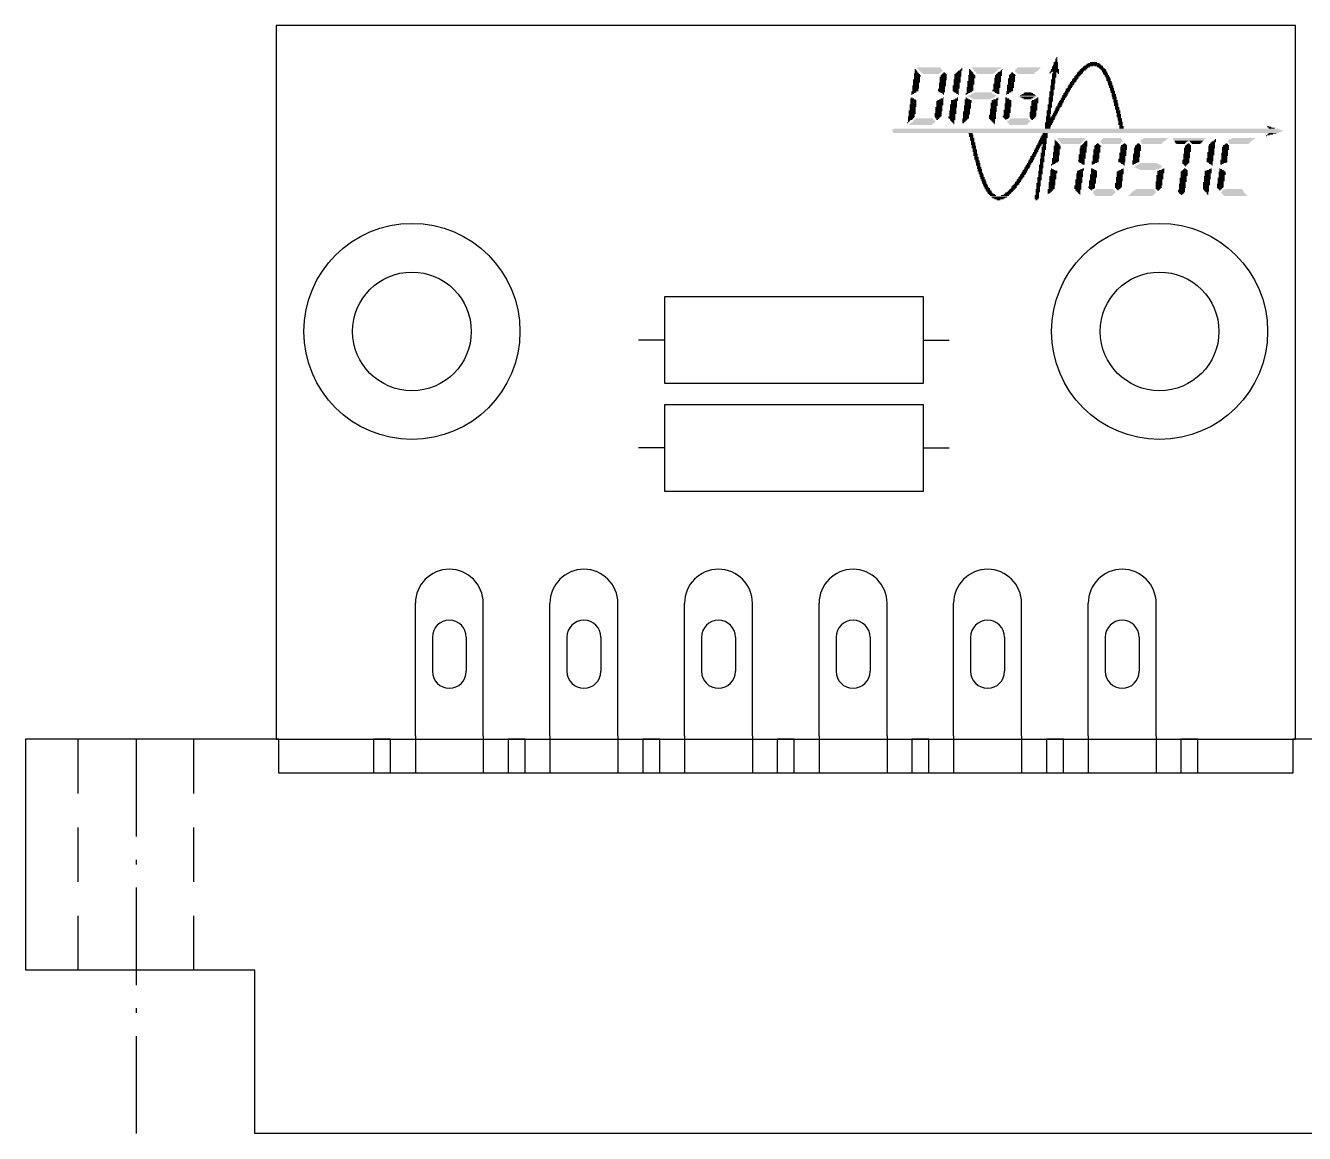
# Model space of a CAD drawing. Extents: x -7.4 to 54.6, y -11.6 to 44.
# Drawn here: x -7.37 to 30.26, y -11.6 to 21 of the extents above; entities that cross this region are included whole.
import ezdxf

# ---------------------------------------------------------------- set-up
doc = ezdxf.new("R2010")
doc.units = 0
for name, color, linetype in [('20', 30, 'CONTINUOUS'), ('21', 253, 'CONTINUOUS'), ('51', 253, 'CONTINUOUS')]:
    doc.layers.add(name, color=color, linetype=linetype)

# ---------------------------------------------------------------- blocks, each defined once
blk = doc.blocks.new('RECT')
blk.add_solid([(-0.5, -0.5), (0.5, -0.5), (-0.5, 0.5), (0.5, 0.5)])

msp = doc.modelspace()

# ---------------------------------------------------------------- linework, layer by layer
at = {"layer": '20'}
for p, q in [((30, 21), (0, 21)), ((0, 21), (0, 0)), ((30, 0), (30, 21)), ((0, 0), (30, 0))]:
    msp.add_line(p, q, dxfattribs=at)
at = {"layer": '21'}
for p, q in [((19.05, 13.0175), (11.43, 13.0175)), ((11.43, 13.0175), (11.43, 10.4775)), ((19.05, 10.4775), (19.05, 13.0175)), ((11.43, 11.7475), (10.668, 11.7475)), ((19.05, 11.7475), (19.812, 11.7475)), ((11.43, 10.4775), (19.05, 10.4775)), ((19.05, 9.8425), (11.43, 9.8425)), ((11.43, 9.8425), (11.43, 7.3025)), ((19.05, 7.3025), (19.05, 9.8425)), ((11.43, 8.5725), (10.668, 8.5725)), ((19.05, 8.5725), (19.812, 8.5725)), ((11.43, 7.3025), (19.05, 7.3025)), ((-7.37, 0), (-7.37, -6.8)), ((-5.82, 0), (-7.37, 0)), ((-4.12, 0), (-5.82, 0)), ((-5.82, -1.6), (-5.82, 0)), ((-2.42, 0), (-4.12, 0)), ((-4.12, 0), (-4.12, -2.8667)), ((0.08, 0), (-2.42, 0)), ((-2.42, -1.6), (-2.42, 0)), ((0.08, -1), (0.08, 0)), ((3.37, 0), (2.87, 0)), ((2.87, 0), (2.87, -1)), ((3.37, -1), (3.37, 0)), ((4.1, 0.1), (4.1, -1)), ((6.1, 0.1), (6.1, -1)), ((7.33, 0), (6.83, 0)), ((6.83, 0), (6.83, -1)), ((7.33, -1), (7.33, 0)), ((8.06, 0.1), (8.06, -1)), ((10.06, 0.1), (10.06, -1)), ((11.29, 0), (10.79, 0)), ((10.79, 0), (10.79, -1)), ((11.29, -1), (11.29, 0)), ((12.02, 0.1), (12.02, -1)), ((14.02, 0.1), (14.02, -1)), ((15.25, 0), (14.75, 0)), ((14.75, 0), (14.75, -1)), ((15.25, -1), (15.25, 0)), ((15.98, 0.1), (15.98, -1)), ((17.98, 0.1), (17.98, -1)), ((19.21, 0), (18.71, 0)), ((18.71, 0), (18.71, -1)), ((19.21, -1), (19.21, 0)), ((19.94, 0.1), (19.94, -1)), ((21.94, 0.1), (21.94, -1)), ((23.17, 0), (22.67, 0)), ((22.67, 0), (22.67, -1)), ((23.17, -1), (23.17, 0)), ((23.9, 0.1), (23.9, -1)), ((25.9, 0.1), (25.9, -1)), ((27.13, 0), (26.63, 0)), ((26.63, 0), (26.63, -1)), ((27.13, -1), (27.13, 0)), ((32.42, 0), (29.92, 0)), ((29.92, 0), (29.92, -1)), ((29.92, -1), (0.08, -1)), ((-5.82, -4.2), (-5.82, -2.6)), ((-2.42, -4.2), (-2.42, -2.6)), ((-4.12, -3.548), (-4.12, -3.6853)), ((-4.12, -4.3667), (-4.12, -7.2333)), ((-5.82, -6.8), (-5.82, -5.2)), ((-2.42, -6.8), (-2.42, -5.2)), ((-5.82, -6.8), (-7.37, -6.8)), ((-2.42, -6.8), (-5.82, -6.8)), ((-0.62, -6.8), (-2.42, -6.8)), ((-0.62, -11.6), (-0.62, -6.8)), ((-4.12, -7.9147), (-4.12, -8.052)), ((-4.12, -8.7333), (-4.12, -11.6)), ((30.62, -11.6), (-0.62, -11.6))]:
    msp.add_line(p, q, dxfattribs=at)
for centre, radius in [((4, 12), 3.1789), ((26, 12), 3.1789), ((4, 12), 1.7463), ((26, 12), 1.7463)]:
    msp.add_circle(centre, radius, dxfattribs=at)
at = {"layer": '51'}
for p, q in [((4.1, 0.1), (4.1, 4)), ((6.1, 0.1), (6.1, 4)), ((8.06, 0.1), (8.06, 4)), ((10.06, 0.1), (10.06, 4)), ((12.02, 0.1), (12.02, 4)), ((14.02, 0.1), (14.02, 4)), ((15.98, 0.1), (15.98, 4)), ((17.98, 0.1), (17.98, 4)), ((19.94, 0.1), (19.94, 4)), ((21.94, 0.1), (21.94, 4)), ((23.9, 0.1), (23.9, 4)), ((25.9, 0.1), (25.9, 4)), ((4.6, 3), (4.6, 2)), ((5.6, 3), (5.6, 2)), ((8.56, 3), (8.56, 2)), ((9.56, 3), (9.56, 2)), ((12.52, 3), (12.52, 2)), ((13.52, 3), (13.52, 2)), ((16.48, 3), (16.48, 2)), ((17.48, 3), (17.48, 2)), ((20.44, 3), (20.44, 2)), ((21.44, 3), (21.44, 2)), ((24.4, 3), (24.4, 2)), ((25.4, 3), (25.4, 2))]:
    msp.add_line(p, q, dxfattribs=at)
for centre, radius, start, end in [((5.1, 4), 1, 0, 180), ((9.06, 4), 1, 0, 180), ((13.02, 4), 1, 0, 180), ((16.98, 4), 1, 0, 180), ((20.94, 4), 1, 0, 180), ((24.9, 4), 1, 0, 180), ((5.1, 3), 0.5, 0, 180), ((9.06, 3), 0.5, 0, 180), ((13.02, 3), 0.5, 0, 180), ((16.98, 3), 0.5, 0, 180), ((20.94, 3), 0.5, 0, 180), ((24.9, 3), 0.5, 0, 180), ((5.1, 2), 0.5, 180, 0), ((9.06, 2), 0.5, 180, 0), ((13.02, 2), 0.5, 180, 0), ((16.98, 2), 0.5, 180, 0), ((20.94, 2), 0.5, 180, 0), ((24.9, 2), 0.5, 180, 0)]:
    msp.add_arc(centre, radius, start, end, dxfattribs=at)

# ---------------------------------------------------------------- block references
at = {"layer": '21', "yscale": 0.0254}
for p, xscale in [((22.9489, 19.939), 0.0762), ((22.9616, 20.0152), 0.0508), ((22.9616, 19.9898), 0.0508), ((22.9616, 19.9644), 0.0508), ((22.9743, 20.066), 0.0254), ((22.9743, 20.0406), 0.0254), ((18.8468, 19.5834), 0.1524), ((18.8595, 19.558), 0.1778), ((18.8087, 19.7104), 0.0254), ((18.8214, 19.685), 0.0508), ((18.8341, 19.6596), 0.0762), ((18.8341, 19.6342), 0.0762), ((18.8468, 19.6088), 0.1016), ((19.2151, 19.7612), 0.6858), ((19.2151, 19.7358), 0.6858), ((19.2405, 19.7104), 0.6858), ((19.2659, 19.685), 0.6858), ((19.2786, 19.6596), 0.6604), ((19.2786, 19.6342), 0.6096), ((19.2786, 19.6088), 0.5588), ((19.2659, 19.5834), 0.4826), ((19.6596, 19.558), 0.1524), ((19.6596, 19.5834), 0.1016), ((19.6596, 19.6088), 0.0508), ((20.066, 19.558), 0.2032), ((20.0787, 19.5834), 0.1778), ((20.0914, 19.6088), 0.1524), ((20.1041, 19.6342), 0.127), ((20.1168, 19.6596), 0.1016), ((20.1549, 19.685), 0.0762), ((20.1676, 19.7104), 0.0508), ((20.1803, 19.7358), 0.0254), ((20.4089, 19.7104), 0.0254), ((20.4216, 19.685), 0.0508), ((20.4343, 19.6596), 0.0762), ((20.447, 19.6342), 0.1016), ((20.4597, 19.6088), 0.127), ((20.4597, 19.5834), 0.127), ((20.4724, 19.558), 0.1524), ((20.9042, 19.7612), 0.8636), ((20.9042, 19.7358), 0.8128), ((20.8915, 19.7104), 0.7366), ((20.8788, 19.685), 0.7112), ((20.8788, 19.6596), 0.6604), ((20.8788, 19.6342), 0.6096), ((20.8788, 19.6088), 0.5588), ((20.8661, 19.5834), 0.4826), ((21.2725, 19.558), 0.1778), ((21.2852, 19.5834), 0.1524), ((21.2979, 19.6088), 0.127), ((21.3106, 19.6342), 0.1016), ((21.336, 19.6596), 0.0508), ((21.3487, 19.685), 0.0254), ((21.3741, 19.7104), 0.0254), ((21.6662, 19.558), 0.1524), ((21.6662, 19.5834), 0.1016), ((21.6662, 19.6088), 0.0508), ((22.0853, 19.685), 0.6858), ((22.0726, 19.6596), 0.6604), ((22.1107, 19.7104), 0.6858), ((22.0599, 19.6342), 0.5842), ((22.1361, 19.7358), 0.6858), ((22.0599, 19.6088), 0.5334), ((22.1615, 19.7612), 0.6858), ((22.0599, 19.5834), 0.4826), ((22.7838, 19.6088), 0.0508), ((22.9108, 19.6596), 0.254), ((22.8092, 19.6342), 0.0508), ((22.9235, 19.7104), 0.2286), ((22.9235, 19.685), 0.2286), ((22.9235, 19.7866), 0.1778), ((22.9235, 19.7612), 0.1778), ((22.9235, 19.7358), 0.1778), ((22.8981, 19.5834), 0.127), ((22.8981, 19.558), 0.127), ((22.9362, 19.8374), 0.1524), ((22.9362, 19.812), 0.1524), ((22.9489, 19.6342), 0.1778), ((22.9108, 19.6088), 0.1016), ((22.9489, 19.9136), 0.127), ((22.9489, 19.8882), 0.127), ((22.9489, 19.8628), 0.127), ((23.0124, 19.6088), 0.0508), ((23.0251, 19.5834), 0.0254), ((23.622, 19.558), 0.1524), ((23.6601, 19.6088), 0.1778), ((23.6474, 19.5834), 0.1524), ((23.6728, 19.6342), 0.1524), ((23.6982, 19.6596), 0.1524), ((23.7363, 19.685), 0.1778), ((23.7617, 19.7104), 0.1778), ((23.7871, 19.7358), 0.1778), ((23.8125, 19.7612), 0.1778), ((23.8506, 19.7866), 0.2032), ((23.9141, 19.812), 0.2794), ((24.0538, 19.8374), 0.4572), ((24.0538, 19.8628), 0.4064), ((24.0665, 19.8882), 0.3302), ((24.0538, 19.9136), 0.2032), ((24.2062, 19.812), 0.254), ((24.2443, 19.7866), 0.1778), ((24.2824, 19.7612), 0.1524), ((24.3078, 19.7358), 0.1524), ((24.3332, 19.7104), 0.1524), ((24.3586, 19.685), 0.1524), ((24.3713, 19.6596), 0.127), ((24.384, 19.6342), 0.1524), ((24.3967, 19.6088), 0.127), ((24.4094, 19.5834), 0.1524), ((24.4221, 19.558), 0.127), ((18.8214, 19.2278), 0.2032), ((18.8214, 19.2024), 0.2032), ((18.8468, 19.4056), 0.2032), ((18.8468, 19.3802), 0.2032), ((18.8468, 19.3548), 0.2032), ((18.8468, 19.3294), 0.2032), ((18.8341, 19.304), 0.1778), ((18.8341, 19.2786), 0.1778), ((18.8341, 19.2532), 0.1778), ((18.8722, 19.5326), 0.2032), ((18.8722, 19.5072), 0.2032), ((18.8595, 19.4818), 0.1778), ((18.8595, 19.4564), 0.1778), ((18.8595, 19.431), 0.1778), ((19.6088, 19.304), 0.2032), ((19.6088, 19.2786), 0.2032), ((19.6088, 19.2532), 0.2032), ((19.6088, 19.2278), 0.2032), ((19.5961, 19.2024), 0.1778), ((19.6342, 19.4818), 0.2032), ((19.6342, 19.4564), 0.2032), ((19.6342, 19.431), 0.2032), ((19.6342, 19.4056), 0.2032), ((19.6215, 19.3802), 0.1778), ((19.6215, 19.3548), 0.1778), ((19.6215, 19.3294), 0.1778), ((19.6469, 19.5326), 0.1778), ((19.6469, 19.5072), 0.1778), ((20.0152, 19.2278), 0.2032), ((20.0152, 19.2024), 0.2032), ((20.0406, 19.4056), 0.2032), ((20.0406, 19.3802), 0.2032), ((20.0406, 19.3548), 0.2032), ((20.0406, 19.3294), 0.2032), ((20.0279, 19.304), 0.1778), ((20.0279, 19.2786), 0.1778), ((20.0279, 19.2532), 0.1778), ((20.066, 19.5326), 0.2032), ((20.066, 19.5072), 0.2032), ((20.0533, 19.4818), 0.1778), ((20.0533, 19.4564), 0.1778), ((20.0533, 19.431), 0.1778), ((20.447, 19.3548), 0.2032), ((20.447, 19.3294), 0.2032), ((20.447, 19.304), 0.2032), ((20.447, 19.2786), 0.2032), ((20.4343, 19.2532), 0.1778), ((20.4343, 19.2278), 0.1778), ((20.4343, 19.2024), 0.1778), ((20.4724, 19.5326), 0.2032), ((20.4724, 19.5072), 0.2032), ((20.4724, 19.4818), 0.2032), ((20.4724, 19.4564), 0.2032), ((20.4597, 19.431), 0.1778), ((20.4597, 19.4056), 0.1778), ((20.4597, 19.3802), 0.1778), ((21.209, 19.2786), 0.2032), ((21.209, 19.2532), 0.2032), ((21.209, 19.2278), 0.2032), ((21.209, 19.2024), 0.2032), ((21.2344, 19.4564), 0.2032), ((21.2344, 19.431), 0.2032), ((21.2344, 19.4056), 0.2032), ((21.2344, 19.3802), 0.2032), ((21.2344, 19.3548), 0.2032), ((21.2217, 19.3294), 0.1778), ((21.2217, 19.304), 0.1778), ((21.2598, 19.5326), 0.2032), ((21.2471, 19.5072), 0.1778), ((21.2471, 19.4818), 0.1778), ((21.6154, 19.2532), 0.2032), ((21.6154, 19.2278), 0.2032), ((21.6154, 19.2024), 0.2032), ((21.6408, 19.431), 0.2032), ((21.6408, 19.4056), 0.2032), ((21.6408, 19.3802), 0.2032), ((21.6408, 19.3548), 0.2032), ((21.6281, 19.3294), 0.1778), ((21.6281, 19.304), 0.1778), ((21.6281, 19.2786), 0.1778), ((21.6662, 19.5326), 0.2032), ((21.6535, 19.5072), 0.1778), ((21.6535, 19.4818), 0.1778), ((21.6535, 19.4564), 0.1778), ((22.8473, 19.2278), 0.127), ((22.8473, 19.2024), 0.127), ((22.8727, 19.4056), 0.127), ((22.8727, 19.3802), 0.127), ((22.8727, 19.3548), 0.127), ((22.8727, 19.3294), 0.127), ((22.8727, 19.304), 0.127), ((22.86, 19.2786), 0.1016), ((22.86, 19.2532), 0.1016), ((22.8981, 19.5326), 0.127), ((22.8981, 19.5072), 0.127), ((22.8981, 19.4818), 0.127), ((22.8854, 19.4564), 0.1016), ((22.8854, 19.431), 0.1016), ((23.368, 19.2024), 0.1524), ((23.3934, 19.2532), 0.1524), ((23.3807, 19.2278), 0.127), ((23.4188, 19.2786), 0.1524), ((23.4442, 19.3294), 0.1524), ((23.4315, 19.304), 0.127), ((23.4696, 19.3548), 0.1524), ((23.495, 19.4056), 0.1524), ((23.4823, 19.3802), 0.127), ((23.5204, 19.431), 0.1524), ((23.5458, 19.4564), 0.1524), ((23.5712, 19.5072), 0.1524), ((23.5585, 19.4818), 0.127), ((23.5966, 19.5326), 0.1524), ((24.4475, 19.5326), 0.127), ((24.4475, 19.5072), 0.127), ((24.4729, 19.4818), 0.127), ((24.4729, 19.4564), 0.127), ((24.4983, 19.431), 0.127), ((24.4983, 19.4056), 0.127), ((24.4983, 19.3802), 0.127), ((24.5237, 19.3548), 0.127), ((24.5237, 19.3294), 0.127), ((24.5491, 19.304), 0.127), ((24.5491, 19.2786), 0.127), ((24.5491, 19.2532), 0.127), ((24.5745, 19.2278), 0.127), ((24.5745, 19.2024), 0.127), ((18.7198, 18.8468), 0.1016), ((18.7452, 18.8214), 0.1524), ((18.7706, 19.05), 0.1524), ((18.7579, 19.0246), 0.127), ((18.7325, 18.9992), 0.0762), ((18.7071, 18.9738), 0.0254), ((18.7071, 18.8722), 0.0254), ((18.8214, 19.177), 0.2032), ((18.8214, 19.1516), 0.2032), ((18.8087, 19.1262), 0.1778), ((18.8087, 19.1008), 0.1778), ((18.8087, 19.0754), 0.1778), ((19.5834, 19.1262), 0.2032), ((19.5834, 19.1008), 0.2032), ((19.5834, 19.0754), 0.2032), ((19.5961, 19.177), 0.1778), ((19.5961, 19.1516), 0.1778), ((19.5961, 19.05), 0.1778), ((19.5707, 18.8214), 0.127), ((19.6088, 19.0246), 0.1016), ((19.5961, 18.8468), 0.0762), ((19.6342, 18.9992), 0.0508), ((19.6469, 18.9738), 0.0254), ((19.6469, 18.8722), 0.0254), ((20.0152, 19.177), 0.2032), ((20.0152, 19.1516), 0.2032), ((20.0025, 19.1262), 0.1778), ((20.0025, 19.1008), 0.1778), ((20.0025, 19.0754), 0.1778), ((20.0152, 19.05), 0.1524), ((20.0025, 18.8214), 0.127), ((20.0406, 19.0246), 0.1016), ((20.0279, 18.8468), 0.0762), ((20.0533, 18.9992), 0.0762), ((20.0533, 18.8722), 0.0254), ((20.0787, 18.9738), 0.0254), ((20.3454, 18.8214), 0.1524), ((20.3327, 18.9992), 0.0762), ((20.3073, 18.9738), 0.0254), ((20.3073, 18.8722), 0.0254), ((20.3327, 18.8468), 0.0762), ((20.4216, 19.177), 0.2032), ((20.4216, 19.1516), 0.2032), ((20.4216, 19.1262), 0.2032), ((20.4216, 19.1008), 0.2032), ((20.4089, 19.0754), 0.1778), ((20.3962, 19.05), 0.1524), ((20.3708, 19.0246), 0.1016), ((20.7772, 18.923), 0.8636), ((20.7899, 18.9484), 0.7874), ((20.7772, 18.8976), 0.762), ((20.7899, 18.9738), 0.6858), ((20.7772, 18.8722), 0.6604), ((20.7899, 18.9992), 0.5842), ((20.7645, 18.8468), 0.5334), ((20.8026, 19.0246), 0.508), ((21.1836, 19.1008), 0.2032), ((21.1836, 19.0754), 0.2032), ((21.209, 19.177), 0.2032), ((21.1963, 19.1516), 0.1778), ((21.1963, 19.1262), 0.1778), ((21.1836, 18.8214), 0.1524), ((21.209, 19.05), 0.1524), ((21.2217, 19.0246), 0.127), ((21.2217, 18.8468), 0.0762), ((21.2471, 18.9992), 0.0762), ((21.2471, 18.8722), 0.0254), ((21.4884, 18.8722), 0.0508), ((21.5138, 18.8468), 0.1016), ((21.5265, 18.8214), 0.127), ((21.5646, 19.05), 0.1524), ((21.5392, 19.0246), 0.1016), ((21.5265, 18.9992), 0.0762), ((21.5011, 18.9738), 0.0254), ((21.6154, 19.177), 0.2032), ((21.6027, 19.1516), 0.1778), ((21.6027, 19.1262), 0.1778), ((21.6027, 19.1008), 0.1778), ((21.6027, 19.0754), 0.1778), ((22.1107, 18.923), 0.5334), ((22.1234, 18.9484), 0.4572), ((22.1107, 18.8976), 0.4318), ((22.1361, 18.9738), 0.381), ((22.1107, 18.8722), 0.3302), ((22.1361, 18.9992), 0.2794), ((22.1107, 18.8468), 0.2286), ((22.1234, 19.0246), 0.2032), ((22.3647, 18.8214), 0.127), ((22.3901, 18.8468), 0.0762), ((22.4155, 18.8722), 0.0254), ((22.7965, 18.8722), 0.127), ((22.7965, 18.8468), 0.127), ((22.7965, 18.8214), 0.127), ((22.8219, 19.05), 0.127), ((22.8219, 19.0246), 0.127), ((22.8219, 18.9992), 0.127), ((22.8219, 18.9738), 0.127), ((22.8219, 18.9484), 0.127), ((22.8092, 18.923), 0.1016), ((22.8092, 18.8976), 0.1016), ((22.8473, 19.177), 0.127), ((22.8473, 19.1516), 0.127), ((22.8473, 19.1262), 0.127), ((22.8346, 19.1008), 0.1016), ((22.8346, 19.0754), 0.1016), ((23.1521, 18.8468), 0.127), ((23.1521, 18.8214), 0.127), ((23.1902, 18.8976), 0.1524), ((23.1775, 18.8722), 0.127), ((23.2156, 18.9484), 0.1524), ((23.2029, 18.923), 0.127), ((23.241, 18.9992), 0.1524), ((23.2283, 18.9738), 0.127), ((23.2537, 19.0246), 0.127), ((23.2918, 19.0754), 0.1524), ((23.2791, 19.05), 0.127), ((23.3172, 19.1262), 0.1524), ((23.3045, 19.1008), 0.127), ((23.3299, 19.1516), 0.127), ((23.3553, 19.177), 0.127), ((24.5745, 19.177), 0.127), ((24.5999, 19.1516), 0.127), ((24.5999, 19.1262), 0.127), ((24.5999, 19.1008), 0.127), ((24.6253, 19.0754), 0.127), ((24.6253, 19.05), 0.127), ((24.6253, 19.0246), 0.127), ((24.638, 18.9992), 0.1016), ((24.6507, 18.9738), 0.127), ((24.6507, 18.9484), 0.127), ((24.6507, 18.923), 0.127), ((24.6761, 18.8976), 0.127), ((24.6761, 18.8722), 0.127), ((24.6761, 18.8468), 0.127), ((24.6888, 18.8214), 0.1016), ((18.7198, 18.4912), 0.2032), ((18.7198, 18.4658), 0.2032), ((18.7198, 18.4404), 0.2032), ((18.7452, 18.669), 0.2032), ((18.7452, 18.6436), 0.2032), ((18.7452, 18.6182), 0.2032), ((18.7325, 18.5928), 0.1778), ((18.7325, 18.5674), 0.1778), ((18.7325, 18.542), 0.1778), ((18.7325, 18.5166), 0.1778), ((18.7579, 18.796), 0.1778), ((18.7579, 18.7706), 0.1778), ((18.7579, 18.7452), 0.1778), ((18.7579, 18.7198), 0.1778), ((18.7579, 18.6944), 0.1778), ((19.5072, 18.5928), 0.2032), ((19.5072, 18.5674), 0.2032), ((19.5072, 18.542), 0.2032), ((19.5072, 18.5166), 0.2032), ((19.5072, 18.4912), 0.2032), ((19.4945, 18.4658), 0.1778), ((19.4945, 18.4404), 0.1778), ((19.5326, 18.7706), 0.2032), ((19.5326, 18.7452), 0.2032), ((19.5326, 18.7198), 0.2032), ((19.5326, 18.6944), 0.2032), ((19.5326, 18.669), 0.2032), ((19.5199, 18.6436), 0.1778), ((19.5199, 18.6182), 0.1778), ((19.5453, 18.796), 0.1778), ((19.9136, 18.4912), 0.2032), ((19.9136, 18.4658), 0.2032), ((19.9136, 18.4404), 0.2032), ((19.939, 18.669), 0.2032), ((19.939, 18.6436), 0.2032), ((19.939, 18.6182), 0.2032), ((19.939, 18.5928), 0.2032), ((19.9263, 18.5674), 0.1778), ((19.9263, 18.542), 0.1778), ((19.9263, 18.5166), 0.1778), ((19.9644, 18.796), 0.2032), ((19.9517, 18.7706), 0.1778), ((19.9517, 18.7452), 0.1778), ((19.9517, 18.7198), 0.1778), ((19.9517, 18.6944), 0.1778), ((20.32, 18.4658), 0.2032), ((20.32, 18.4404), 0.2032), ((20.3454, 18.6436), 0.2032), ((20.3454, 18.6182), 0.2032), ((20.3454, 18.5928), 0.2032), ((20.3454, 18.5674), 0.2032), ((20.3327, 18.542), 0.1778), ((20.3327, 18.5166), 0.1778), ((20.3327, 18.4912), 0.1778), ((20.3708, 18.796), 0.2032), ((20.3708, 18.7706), 0.2032), ((20.3708, 18.7452), 0.2032), ((20.3581, 18.7198), 0.1778), ((20.3581, 18.6944), 0.1778), ((20.3581, 18.669), 0.1778), ((21.1074, 18.542), 0.2032), ((21.1074, 18.5166), 0.2032), ((21.1074, 18.4912), 0.2032), ((21.1074, 18.4658), 0.2032), ((21.0947, 18.4404), 0.1778), ((21.1328, 18.7198), 0.2032), ((21.1328, 18.6944), 0.2032), ((21.1328, 18.669), 0.2032), ((21.1328, 18.6436), 0.2032), ((21.1201, 18.6182), 0.1778), ((21.1201, 18.5928), 0.1778), ((21.1201, 18.5674), 0.1778), ((21.1455, 18.796), 0.1778), ((21.1455, 18.7706), 0.1778), ((21.1455, 18.7452), 0.1778), ((21.5138, 18.5166), 0.2032), ((21.5138, 18.4912), 0.2032), ((21.5138, 18.4658), 0.2032), ((21.5138, 18.4404), 0.2032), ((21.5392, 18.6944), 0.2032), ((21.5392, 18.669), 0.2032), ((21.5392, 18.6436), 0.2032), ((21.5392, 18.6182), 0.2032), ((21.5265, 18.5928), 0.1778), ((21.5265, 18.5674), 0.1778), ((21.5265, 18.542), 0.1778), ((21.5519, 18.796), 0.1778), ((21.5519, 18.7706), 0.1778), ((21.5519, 18.7452), 0.1778), ((21.5519, 18.7198), 0.1778), ((22.2758, 18.4404), 0.2032), ((22.3012, 18.6182), 0.2032), ((22.3012, 18.5928), 0.2032), ((22.3012, 18.5674), 0.2032), ((22.3012, 18.542), 0.2032), ((22.3012, 18.5166), 0.2032), ((22.2885, 18.4912), 0.1778), ((22.2885, 18.4658), 0.1778), ((22.3266, 18.7706), 0.2032), ((22.3266, 18.7452), 0.2032), ((22.3266, 18.7198), 0.2032), ((22.3139, 18.6944), 0.1778), ((22.3139, 18.669), 0.1778), ((22.3139, 18.6436), 0.1778), ((22.3393, 18.796), 0.1778), ((22.7457, 18.4912), 0.127), ((22.7457, 18.4658), 0.127), ((22.7457, 18.4404), 0.127), ((22.7711, 18.669), 0.127), ((22.7711, 18.6436), 0.127), ((22.7711, 18.6182), 0.127), ((22.7711, 18.5928), 0.127), ((22.7584, 18.5674), 0.1016), ((22.7584, 18.542), 0.1016), ((22.7584, 18.5166), 0.1016), ((22.7965, 18.796), 0.127), ((22.7965, 18.7706), 0.127), ((22.7838, 18.7452), 0.1016), ((22.7838, 18.7198), 0.1016), ((22.7838, 18.6944), 0.1016), ((22.9489, 18.4658), 0.127), ((22.9489, 18.4404), 0.127), ((22.9743, 18.5166), 0.127), ((22.9743, 18.4912), 0.127), ((22.9997, 18.5674), 0.127), ((22.9997, 18.542), 0.127), ((23.0378, 18.6182), 0.1524), ((23.0251, 18.5928), 0.127), ((23.0632, 18.669), 0.1524), ((23.0505, 18.6436), 0.127), ((23.0886, 18.7198), 0.1524), ((23.0759, 18.6944), 0.127), ((23.114, 18.7706), 0.1524), ((23.1013, 18.7452), 0.127), ((23.1267, 18.796), 0.127), ((24.7015, 18.796), 0.127), ((24.7015, 18.7706), 0.127), ((24.7015, 18.7452), 0.127), ((24.7142, 18.7198), 0.1016), ((24.7269, 18.6944), 0.127), ((24.7269, 18.669), 0.127), ((24.7269, 18.6436), 0.127), ((24.7396, 18.6182), 0.1016), ((24.7523, 18.5928), 0.127), ((24.7523, 18.5674), 0.127), ((24.7523, 18.542), 0.127), ((24.765, 18.5166), 0.1016), ((24.7777, 18.4912), 0.127), ((24.7777, 18.4658), 0.127), ((24.7777, 18.4404), 0.127), ((18.5801, 18.1356), 0.0254), ((18.6944, 18.3134), 0.2032), ((18.6817, 18.288), 0.1778), ((18.669, 18.2626), 0.1524), ((18.6563, 18.2372), 0.127), ((18.6309, 18.2118), 0.0762), ((18.6182, 18.1864), 0.0508), ((18.6055, 18.161), 0.0254), ((18.7198, 18.415), 0.2032), ((18.7071, 18.3896), 0.1778), ((18.7071, 18.3642), 0.1778), ((18.7071, 18.3388), 0.1778), ((18.9611, 18.0848), 0.6858), ((18.9865, 18.1102), 0.6858), ((19.0373, 18.1356), 0.6858), ((19.0627, 18.161), 0.6858), ((19.0754, 18.1864), 0.6604), ((19.0754, 18.2118), 0.6096), ((19.0754, 18.2372), 0.5588), ((19.0754, 18.2626), 0.508), ((19.4818, 18.415), 0.2032), ((19.4818, 18.3896), 0.2032), ((19.4818, 18.3642), 0.2032), ((19.4818, 18.3388), 0.2032), ((19.4691, 18.3134), 0.1778), ((19.4691, 18.288), 0.127), ((19.4691, 18.2626), 0.0762), ((19.4564, 18.2372), 0.0508), ((19.8882, 18.3134), 0.2032), ((19.8882, 18.288), 0.2032), ((19.9136, 18.415), 0.2032), ((19.9009, 18.3896), 0.1778), ((19.9009, 18.3642), 0.1778), ((19.9009, 18.3388), 0.1778), ((19.9009, 18.2626), 0.1778), ((19.9136, 18.2372), 0.1524), ((19.9009, 18.2118), 0.127), ((19.9136, 18.1864), 0.1016), ((19.9263, 18.161), 0.0762), ((19.939, 18.1356), 0.0508), ((19.9517, 18.1102), 0.0254), ((20.2819, 18.2626), 0.1778), ((20.2692, 18.2372), 0.1524), ((20.2565, 18.2118), 0.127), ((20.2438, 18.1864), 0.1016), ((20.2311, 18.161), 0.0762), ((20.2184, 18.1356), 0.0508), ((20.32, 18.415), 0.2032), ((20.32, 18.3896), 0.2032), ((20.3073, 18.3642), 0.1778), ((20.3073, 18.3388), 0.1778), ((20.3073, 18.3134), 0.1778), ((20.3073, 18.288), 0.1778), ((21.082, 18.3642), 0.2032), ((21.082, 18.3388), 0.2032), ((21.082, 18.3134), 0.2032), ((21.082, 18.288), 0.2032), ((21.082, 18.2626), 0.2032), ((21.0947, 18.415), 0.1778), ((21.0947, 18.3896), 0.1778), ((21.082, 18.2372), 0.1524), ((21.0947, 18.2118), 0.127), ((21.1074, 18.1864), 0.1016), ((21.1201, 18.161), 0.0762), ((21.1328, 18.1356), 0.0508), ((21.1455, 18.1102), 0.0254), ((21.4884, 18.3388), 0.2032), ((21.4884, 18.3134), 0.2032), ((21.5011, 18.415), 0.1778), ((21.5011, 18.3896), 0.1778), ((21.5011, 18.3642), 0.1778), ((21.4884, 18.288), 0.1524), ((21.4884, 18.2626), 0.1016), ((21.4757, 18.2372), 0.0254), ((21.8567, 18.1864), 0.6858), ((21.8567, 18.161), 0.6858), ((21.844, 18.1356), 0.6096), ((21.8694, 18.2118), 0.6096), ((21.844, 18.1102), 0.5588), ((21.8694, 18.2372), 0.5588), ((21.844, 18.0848), 0.508), ((21.8694, 18.2626), 0.508), ((22.2758, 18.415), 0.2032), ((22.2758, 18.3896), 0.2032), ((22.2758, 18.3642), 0.2032), ((22.2758, 18.3388), 0.2032), ((22.2631, 18.3134), 0.1778), ((22.2631, 18.288), 0.127), ((22.2504, 18.2626), 0.1016), ((22.2504, 18.2372), 0.0508), ((22.7457, 18.1356), 0.2286), ((22.733, 18.1102), 0.2032), ((22.733, 18.0848), 0.2032), ((22.7203, 18.0594), 0.1778), ((22.7203, 18.3134), 0.127), ((22.7965, 18.288), 0.2794), ((22.7838, 18.2626), 0.254), ((22.7838, 18.2372), 0.254), ((22.7711, 18.2118), 0.2286), ((22.7711, 18.1864), 0.2286), ((22.7584, 18.161), 0.2032), ((22.7457, 18.415), 0.127), ((22.733, 18.3896), 0.1016), ((22.733, 18.3642), 0.1016), ((22.733, 18.3388), 0.1016), ((22.8727, 18.3134), 0.127), ((22.8981, 18.3642), 0.127), ((22.8981, 18.3388), 0.127), ((22.9235, 18.415), 0.127), ((22.9235, 18.3896), 0.127), ((24.7904, 18.415), 0.1016), ((24.8031, 18.3896), 0.127), ((24.8031, 18.3642), 0.127), ((24.8031, 18.3388), 0.127), ((24.8031, 18.3134), 0.127), ((24.8158, 18.288), 0.1016), ((24.8285, 18.2626), 0.127), ((24.8285, 18.2372), 0.127), ((24.8285, 18.2118), 0.127), ((24.8412, 18.1864), 0.1016), ((24.8539, 18.161), 0.127), ((24.8539, 18.1356), 0.127), ((24.8539, 18.1102), 0.127), ((24.8539, 18.0848), 0.127), ((24.8666, 18.0594), 0.1016), ((23.8506, 17.9324), 11.43), ((23.8887, 17.907), 11.5062), ((23.8633, 17.8816), 11.4554), ((23.8379, 17.8562), 11.3538), ((23.8379, 17.9578), 11.303), ((20.4343, 17.8308), 0.127), ((20.447, 17.8054), 0.1016), ((20.4597, 17.78), 0.127), ((20.4597, 17.7546), 0.127), ((20.4597, 17.7292), 0.127), ((20.4724, 17.7038), 0.1016), ((20.4851, 17.6784), 0.127), ((22.5806, 17.6784), 0.2032), ((22.606, 17.7292), 0.2032), ((22.606, 17.7038), 0.2032), ((22.6187, 17.78), 0.1778), ((22.6187, 17.7546), 0.1778), ((22.6314, 17.8308), 0.1524), ((22.6314, 17.8054), 0.1524), ((22.7203, 18.034), 0.1778), ((22.7076, 18.0086), 0.1524), ((22.7076, 17.9832), 0.1524), ((23.4061, 17.6784), 0.8382), ((24.5999, 17.6784), 0.5334), ((24.8793, 18.034), 0.127), ((24.8793, 18.0086), 0.127), ((24.8793, 17.9832), 0.127), ((25.8826, 17.6784), 0.7112), ((26.8732, 17.6784), 0.9652), ((28.4607, 17.6784), 0.6858), ((29.1465, 17.7546), 0.0254), ((29.1846, 18.034), 0.0508), ((29.1973, 17.78), 0.0762), ((29.2354, 18.0086), 0.1016), ((29.2608, 17.8054), 0.1524), ((29.2989, 17.9832), 0.1778), ((29.3243, 17.8308), 0.2286), ((20.4851, 17.653), 0.127), ((20.4851, 17.6276), 0.127), ((20.4978, 17.6022), 0.1016), ((20.4978, 17.5768), 0.1016), ((20.5105, 17.5514), 0.127), ((20.5105, 17.526), 0.127), ((20.5105, 17.5006), 0.127), ((20.5232, 17.4752), 0.1016), ((20.5359, 17.4498), 0.127), ((20.5359, 17.4244), 0.127), ((20.5359, 17.399), 0.127), ((20.5486, 17.3736), 0.1016), ((20.5613, 17.3482), 0.127), ((20.5613, 17.3228), 0.127), ((22.3647, 17.3228), 0.127), ((22.3901, 17.3736), 0.127), ((22.3901, 17.3482), 0.127), ((22.4155, 17.4244), 0.127), ((22.4155, 17.399), 0.127), ((22.4536, 17.4752), 0.1524), ((22.4409, 17.4498), 0.127), ((22.5425, 17.526), 0.2794), ((22.4663, 17.5006), 0.127), ((22.5552, 17.5768), 0.254), ((22.5552, 17.5514), 0.254), ((22.5679, 17.6276), 0.2286), ((22.5679, 17.6022), 0.2286), ((22.5806, 17.653), 0.2032), ((22.5933, 17.4244), 0.127), ((22.5933, 17.399), 0.127), ((22.5933, 17.3736), 0.127), ((22.5933, 17.3482), 0.127), ((22.5806, 17.3228), 0.1016), ((22.606, 17.5006), 0.1016), ((22.606, 17.4752), 0.1016), ((22.606, 17.4498), 0.1016), ((22.987, 17.4498), 0.2032), ((22.987, 17.4244), 0.2032), ((22.987, 17.399), 0.2032), ((22.987, 17.3736), 0.2032), ((22.9743, 17.3482), 0.1778), ((22.9743, 17.3228), 0.1778), ((22.9235, 17.6276), 0.0254), ((22.9362, 17.6022), 0.0508), ((22.9489, 17.5768), 0.0762), ((22.9616, 17.5514), 0.1016), ((22.9743, 17.526), 0.127), ((22.987, 17.5006), 0.1524), ((22.987, 17.4752), 0.1524), ((23.4061, 17.653), 0.7874), ((23.4061, 17.6276), 0.7366), ((23.4061, 17.6022), 0.6858), ((23.3934, 17.5768), 0.6604), ((23.3934, 17.5514), 0.6096), ((23.3934, 17.526), 0.5588), ((23.749, 17.3736), 0.2032), ((23.749, 17.3482), 0.2032), ((23.749, 17.3228), 0.2032), ((23.7744, 17.4498), 0.2032), ((23.7617, 17.4244), 0.1778), ((23.7617, 17.399), 0.1778), ((23.7871, 17.4752), 0.1778), ((23.7998, 17.5006), 0.1524), ((23.8125, 17.526), 0.127), ((23.8252, 17.5514), 0.1016), ((23.8379, 17.5768), 0.0762), ((23.8506, 17.6022), 0.0508), ((24.1554, 17.3482), 0.2032), ((24.1554, 17.3228), 0.2032), ((24.1808, 17.4498), 0.2032), ((24.1681, 17.4244), 0.1778), ((24.1681, 17.399), 0.1778), ((24.1681, 17.3736), 0.1778), ((24.1808, 17.4752), 0.1524), ((24.1808, 17.5006), 0.1016), ((24.1808, 17.526), 0.0508), ((24.5872, 17.6022), 0.6604), ((24.5872, 17.5768), 0.6604), ((24.5872, 17.6276), 0.6096), ((24.5745, 17.5514), 0.5842), ((24.5999, 17.653), 0.5842), ((24.5745, 17.526), 0.5334), ((24.9428, 17.4244), 0.2032), ((24.9428, 17.399), 0.2032), ((24.9428, 17.3736), 0.2032), ((24.9428, 17.3482), 0.2032), ((24.9301, 17.3228), 0.1778), ((24.9555, 17.4752), 0.1778), ((24.9555, 17.4498), 0.1778), ((24.9682, 17.5006), 0.1016), ((24.9682, 17.526), 0.0508), ((25.3492, 17.399), 0.2032), ((25.3492, 17.3736), 0.2032), ((25.3492, 17.3482), 0.2032), ((25.3492, 17.3228), 0.2032), ((25.3619, 17.4498), 0.1778), ((25.3619, 17.4244), 0.1778), ((25.3746, 17.4752), 0.1524), ((25.3746, 17.5006), 0.1016), ((25.3746, 17.526), 0.0508), ((25.781, 17.6022), 0.7112), ((25.8191, 17.6276), 0.7366), ((25.781, 17.5768), 0.6604), ((25.781, 17.5514), 0.6096), ((25.7683, 17.526), 0.5842), ((25.8572, 17.653), 0.7112), ((26.8605, 17.653), 0.9398), ((26.8605, 17.6276), 0.889), ((26.6446, 17.6022), 0.4064), ((26.6192, 17.5768), 0.3556), ((26.6192, 17.5514), 0.3048), ((26.6192, 17.526), 0.254), ((26.8224, 17.399), 0.2032), ((26.8224, 17.3736), 0.2032), ((26.8224, 17.3482), 0.2032), ((26.8224, 17.3228), 0.2032), ((26.8351, 17.4498), 0.1778), ((26.8351, 17.4244), 0.1778), ((26.8478, 17.4752), 0.1524), ((26.8478, 17.5006), 0.1016), ((26.8478, 17.526), 0.0508), ((27.0764, 17.6022), 0.4064), ((27.0764, 17.5768), 0.3556), ((27.0764, 17.5514), 0.3048), ((27.0764, 17.526), 0.254), ((27.5336, 17.4498), 0.2032), ((27.5336, 17.4244), 0.2032), ((27.5336, 17.399), 0.2032), ((27.5209, 17.3736), 0.1778), ((27.5209, 17.3482), 0.1778), ((27.5209, 17.3228), 0.1778), ((27.5463, 17.5006), 0.1778), ((27.5463, 17.4752), 0.1778), ((27.559, 17.526), 0.1524), ((27.5717, 17.5514), 0.127), ((27.5971, 17.5768), 0.127), ((27.6225, 17.6022), 0.0762), ((27.6352, 17.6276), 0.0508), ((27.6479, 17.653), 0.0254), ((27.94, 17.4244), 0.2032), ((27.94, 17.399), 0.2032), ((27.94, 17.3736), 0.2032), ((27.94, 17.3482), 0.2032), ((27.9273, 17.3228), 0.1778), ((27.9527, 17.4752), 0.1778), ((27.9527, 17.4498), 0.1778), ((27.9654, 17.5006), 0.1016), ((27.9654, 17.526), 0.0508), ((28.3591, 17.6022), 0.6858), ((28.3464, 17.5768), 0.6604), ((28.3845, 17.6276), 0.6858), ((28.3464, 17.5514), 0.6096), ((28.4226, 17.653), 0.7112), ((28.3464, 17.526), 0.5588), ((20.5613, 17.2974), 0.127), ((20.574, 17.272), 0.1016), ((20.574, 17.2466), 0.1016), ((20.5867, 17.2212), 0.127), ((20.5867, 17.1958), 0.127), ((20.5867, 17.1704), 0.127), ((20.5994, 17.145), 0.1016), ((20.6121, 17.1196), 0.127), ((20.6121, 17.0942), 0.127), ((20.6121, 17.0688), 0.127), ((20.6248, 17.0434), 0.1016), ((20.6375, 17.018), 0.127), ((20.6375, 16.9926), 0.127), ((20.6502, 16.9672), 0.1016), ((20.6629, 16.9418), 0.127), ((22.1615, 16.9418), 0.127), ((22.1996, 16.9926), 0.1524), ((22.1869, 16.9672), 0.127), ((22.225, 17.0434), 0.1524), ((22.2123, 17.018), 0.127), ((22.2504, 17.0942), 0.1524), ((22.2377, 17.0688), 0.127), ((22.2758, 17.145), 0.1524), ((22.2631, 17.1196), 0.127), ((22.2885, 17.1704), 0.127), ((22.3139, 17.2212), 0.127), ((22.3139, 17.1958), 0.127), ((22.3393, 17.272), 0.127), ((22.3393, 17.2466), 0.127), ((22.3647, 17.2974), 0.127), ((22.5425, 17.0688), 0.127), ((22.5425, 17.0434), 0.127), ((22.5425, 17.018), 0.127), ((22.5425, 16.9926), 0.127), ((22.5298, 16.9672), 0.1016), ((22.5298, 16.9418), 0.1016), ((22.5679, 17.2466), 0.127), ((22.5679, 17.2212), 0.127), ((22.5679, 17.1958), 0.127), ((22.5679, 17.1704), 0.127), ((22.5552, 17.145), 0.1016), ((22.5552, 17.1196), 0.1016), ((22.5552, 17.0942), 0.1016), ((22.5806, 17.2974), 0.1016), ((22.5806, 17.272), 0.1016), ((22.9362, 17.0942), 0.2032), ((22.9362, 17.0688), 0.2032), ((22.9362, 17.0434), 0.2032), ((22.9362, 17.018), 0.2032), ((22.9235, 16.9926), 0.1778), ((22.8981, 16.9672), 0.127), ((22.8854, 16.9418), 0.1016), ((22.9616, 17.272), 0.2032), ((22.9616, 17.2466), 0.2032), ((22.9616, 17.2212), 0.2032), ((22.9616, 17.1958), 0.2032), ((22.9489, 17.1704), 0.1778), ((22.9489, 17.145), 0.1778), ((22.9489, 17.1196), 0.1778), ((22.9743, 17.2974), 0.1778), ((23.6982, 17.018), 0.2032), ((23.7236, 17.1958), 0.2032), ((23.7236, 17.1704), 0.2032), ((23.7236, 17.145), 0.2032), ((23.7236, 17.1196), 0.2032), ((23.7236, 17.0942), 0.2032), ((23.7109, 17.0688), 0.1778), ((23.7109, 17.0434), 0.1778), ((23.7109, 16.9926), 0.1778), ((23.749, 17.2974), 0.2032), ((23.749, 17.272), 0.2032), ((23.7363, 17.2466), 0.1778), ((23.7363, 17.2212), 0.1778), ((23.7236, 16.9672), 0.1524), ((23.749, 16.9418), 0.1016), ((24.1046, 16.9926), 0.2032), ((24.0792, 16.9672), 0.1524), ((24.0538, 16.9418), 0.1016), ((24.13, 17.1704), 0.2032), ((24.13, 17.145), 0.2032), ((24.13, 17.1196), 0.2032), ((24.13, 17.0942), 0.2032), ((24.1173, 17.0688), 0.1778), ((24.1173, 17.0434), 0.1778), ((24.1173, 17.018), 0.1778), ((24.1554, 17.2974), 0.2032), ((24.1554, 17.272), 0.2032), ((24.1427, 17.2466), 0.1778), ((24.1427, 17.2212), 0.1778), ((24.1427, 17.1958), 0.1778), ((24.892, 17.0688), 0.2032), ((24.892, 17.0434), 0.2032), ((24.892, 17.018), 0.2032), ((24.892, 16.9926), 0.2032), ((24.9174, 17.2466), 0.2032), ((24.9174, 17.2212), 0.2032), ((24.9174, 17.1958), 0.2032), ((24.9174, 17.1704), 0.2032), ((24.9047, 17.145), 0.1778), ((24.9047, 17.1196), 0.1778), ((24.9047, 17.0942), 0.1778), ((24.9301, 17.2974), 0.1778), ((24.9301, 17.272), 0.1778), ((24.9047, 16.9672), 0.127), ((24.9174, 16.9418), 0.1016), ((25.2984, 17.018), 0.2032), ((25.2984, 16.9926), 0.2032), ((25.273, 16.9672), 0.1524), ((25.2476, 16.9418), 0.1016), ((25.3238, 17.2212), 0.2032), ((25.3238, 17.1958), 0.2032), ((25.3238, 17.1704), 0.2032), ((25.3238, 17.145), 0.2032), ((25.3111, 17.1196), 0.1778), ((25.3111, 17.0942), 0.1778), ((25.3111, 17.0688), 0.1778), ((25.3111, 17.0434), 0.1778), ((25.3365, 17.2974), 0.1778), ((25.3365, 17.272), 0.1778), ((25.3365, 17.2466), 0.1778), ((25.6794, 16.9418), 0.508), ((26.7716, 17.0434), 0.2032), ((26.7716, 17.018), 0.2032), ((26.7716, 16.9926), 0.2032), ((26.7716, 16.9672), 0.2032), ((26.7589, 16.9418), 0.1778), ((26.797, 17.2212), 0.2032), ((26.797, 17.1958), 0.2032), ((26.797, 17.1704), 0.2032), ((26.797, 17.145), 0.2032), ((26.797, 17.1196), 0.2032), ((26.7843, 17.0942), 0.1778), ((26.7843, 17.0688), 0.1778), ((26.8224, 17.2974), 0.2032), ((26.8097, 17.272), 0.1778), ((26.8097, 17.2466), 0.1778), ((27.4828, 17.0942), 0.2032), ((27.4828, 17.0688), 0.2032), ((27.4828, 17.0434), 0.2032), ((27.4828, 17.018), 0.2032), ((27.4701, 16.9926), 0.1778), ((27.5082, 17.272), 0.2032), ((27.5082, 17.2466), 0.2032), ((27.5082, 17.2212), 0.2032), ((27.5082, 17.1958), 0.2032), ((27.4955, 17.1704), 0.1778), ((27.4955, 17.145), 0.1778), ((27.4955, 17.1196), 0.1778), ((27.5209, 17.2974), 0.1778), ((27.4955, 16.9672), 0.127), ((27.5082, 16.9418), 0.1016), ((27.8892, 17.0434), 0.2032), ((27.8892, 17.018), 0.2032), ((27.8892, 16.9926), 0.2032), ((27.8765, 16.9672), 0.1778), ((27.8384, 16.9418), 0.1016), ((27.9146, 17.2466), 0.2032), ((27.9146, 17.2212), 0.2032), ((27.9146, 17.1958), 0.2032), ((27.9146, 17.1704), 0.2032), ((27.9019, 17.145), 0.1778), ((27.9019, 17.1196), 0.1778), ((27.9019, 17.0942), 0.1778), ((27.9019, 17.0688), 0.1778), ((27.9273, 17.2974), 0.1778), ((27.9273, 17.272), 0.1778), ((20.6629, 16.9164), 0.127), ((20.6629, 16.891), 0.127), ((20.6756, 16.8656), 0.1016), ((20.6883, 16.8402), 0.127), ((20.6883, 16.8148), 0.127), ((20.6883, 16.7894), 0.127), ((20.7137, 16.764), 0.127), ((20.7137, 16.7386), 0.127), ((20.7137, 16.7132), 0.127), ((20.7264, 16.6878), 0.1016), ((20.7391, 16.6624), 0.127), ((20.7391, 16.637), 0.127), ((20.7645, 16.6116), 0.127), ((20.7645, 16.5862), 0.127), ((20.7645, 16.5608), 0.127), ((21.9456, 16.5608), 0.1524), ((21.971, 16.6116), 0.1524), ((21.9583, 16.5862), 0.127), ((21.9964, 16.637), 0.1524), ((22.0218, 16.6878), 0.1524), ((22.0091, 16.6624), 0.127), ((22.0472, 16.7386), 0.1524), ((22.0345, 16.7132), 0.127), ((22.0599, 16.764), 0.127), ((22.098, 16.8148), 0.1524), ((22.0853, 16.7894), 0.127), ((22.1234, 16.8656), 0.1524), ((22.1107, 16.8402), 0.127), ((22.1361, 16.891), 0.127), ((22.1615, 16.9164), 0.127), ((22.4917, 16.7132), 0.127), ((22.4917, 16.6878), 0.127), ((22.4917, 16.6624), 0.127), ((22.4917, 16.637), 0.127), ((22.479, 16.6116), 0.1016), ((22.479, 16.5862), 0.1016), ((22.479, 16.5608), 0.1016), ((22.5171, 16.891), 0.127), ((22.5171, 16.8656), 0.127), ((22.5171, 16.8402), 0.127), ((22.5171, 16.8148), 0.127), ((22.5044, 16.7894), 0.1016), ((22.5044, 16.764), 0.1016), ((22.5044, 16.7386), 0.1016), ((22.5298, 16.9164), 0.1016), ((22.86, 16.5608), 0.2032), ((22.86, 16.7386), 0.1524), ((22.8854, 16.7132), 0.2032), ((22.8854, 16.6878), 0.2032), ((22.8854, 16.6624), 0.2032), ((22.8727, 16.637), 0.1778), ((22.8727, 16.6116), 0.1778), ((22.8727, 16.5862), 0.1778), ((22.8473, 16.9164), 0.0762), ((22.8219, 16.891), 0.0254), ((22.8219, 16.7894), 0.0254), ((22.8473, 16.764), 0.0762), ((23.6474, 16.637), 0.2032), ((23.6474, 16.6116), 0.2032), ((23.6474, 16.5862), 0.2032), ((23.6474, 16.5608), 0.2032), ((23.6601, 16.7132), 0.1778), ((23.6601, 16.6878), 0.1778), ((23.6601, 16.6624), 0.1778), ((23.6982, 16.7386), 0.1524), ((23.7236, 16.764), 0.1016), ((23.7617, 16.9164), 0.0762), ((23.749, 16.7894), 0.0508), ((24.0538, 16.6116), 0.2032), ((24.0538, 16.5862), 0.2032), ((24.0538, 16.5608), 0.2032), ((24.003, 16.7894), 0.0508), ((24.0284, 16.764), 0.1016), ((24.0538, 16.7386), 0.1524), ((24.0665, 16.7132), 0.1778), ((24.0665, 16.6878), 0.1778), ((24.0665, 16.6624), 0.1778), ((24.0665, 16.637), 0.1778), ((24.0284, 16.9164), 0.0508), ((24.8412, 16.6878), 0.2032), ((24.8412, 16.6624), 0.2032), ((24.8412, 16.637), 0.2032), ((24.8285, 16.6116), 0.1778), ((24.8285, 16.5862), 0.1778), ((24.8285, 16.5608), 0.1778), ((24.8539, 16.7132), 0.1778), ((24.8793, 16.7386), 0.127), ((24.9047, 16.764), 0.0762), ((24.9428, 16.9164), 0.0508), ((24.9301, 16.7894), 0.0254), ((24.9555, 16.891), 0.0254), ((25.2222, 16.9164), 0.0508), ((25.6667, 16.8402), 0.8382), ((25.6667, 16.8656), 0.7874), ((25.6667, 16.8148), 0.7366), ((25.6794, 16.891), 0.7112), ((25.6667, 16.7894), 0.635), ((25.6794, 16.9164), 0.6096), ((25.654, 16.764), 0.508), ((26.0096, 16.5862), 0.2032), ((26.0096, 16.5608), 0.2032), ((26.035, 16.7132), 0.2032), ((26.035, 16.6878), 0.2032), ((26.035, 16.6624), 0.2032), ((26.0223, 16.637), 0.1778), ((26.0223, 16.6116), 0.1778), ((26.0604, 16.7386), 0.1524), ((26.0985, 16.764), 0.0762), ((26.1239, 16.7894), 0.0254), ((26.7208, 16.6878), 0.2032), ((26.7208, 16.6624), 0.2032), ((26.7208, 16.637), 0.2032), ((26.7208, 16.6116), 0.2032), ((26.7208, 16.5862), 0.2032), ((26.7081, 16.5608), 0.1778), ((26.7335, 16.7132), 0.1778), ((26.7462, 16.7386), 0.1524), ((26.7589, 16.9164), 0.127), ((26.7462, 16.764), 0.1016), ((26.7589, 16.891), 0.0762), ((26.7462, 16.7894), 0.0508), ((26.7589, 16.8656), 0.0254), ((27.4066, 16.5608), 0.2032), ((27.432, 16.7132), 0.2032), ((27.432, 16.6878), 0.2032), ((27.432, 16.6624), 0.2032), ((27.4193, 16.637), 0.1778), ((27.4193, 16.6116), 0.1778), ((27.4193, 16.5862), 0.1778), ((27.4574, 16.7386), 0.1524), ((27.4955, 16.764), 0.0762), ((27.5336, 16.9164), 0.0508), ((27.5209, 16.7894), 0.0254), ((27.5463, 16.891), 0.0254), ((27.8384, 16.6878), 0.2032), ((27.8384, 16.6624), 0.2032), ((27.8384, 16.637), 0.2032), ((27.8384, 16.6116), 0.2032), ((27.8257, 16.5862), 0.1778), ((27.8257, 16.5608), 0.1778), ((27.7749, 16.7894), 0.0254), ((27.8003, 16.764), 0.0762), ((27.8257, 16.7386), 0.127), ((27.8384, 16.7132), 0.1524), ((27.813, 16.9164), 0.0508), ((20.7899, 16.5354), 0.127), ((20.7899, 16.51), 0.127), ((20.7899, 16.4846), 0.127), ((20.8153, 16.4592), 0.127), ((20.8153, 16.4338), 0.127), ((20.8407, 16.4084), 0.127), ((20.8407, 16.383), 0.127), ((20.8407, 16.3576), 0.127), ((20.8661, 16.3322), 0.127), ((20.8661, 16.3068), 0.127), ((20.8915, 16.2814), 0.127), ((20.8915, 16.256), 0.127), ((20.9169, 16.2306), 0.127), ((20.9296, 16.2052), 0.1524), ((20.9423, 16.1798), 0.127), ((21.6662, 16.1798), 0.1524), ((21.6916, 16.2052), 0.1524), ((21.717, 16.256), 0.1524), ((21.717, 16.2306), 0.1524), ((21.7424, 16.2814), 0.1524), ((21.7678, 16.3068), 0.1524), ((21.7932, 16.3322), 0.1524), ((21.8186, 16.383), 0.1524), ((21.8059, 16.3576), 0.127), ((21.844, 16.4084), 0.1524), ((21.8694, 16.4592), 0.1524), ((21.8567, 16.4338), 0.127), ((21.8948, 16.4846), 0.1524), ((21.9202, 16.5354), 0.1524), ((21.9075, 16.51), 0.127), ((22.4155, 16.1798), 0.127), ((22.4409, 16.3576), 0.127), ((22.4409, 16.3322), 0.127), ((22.4409, 16.3068), 0.127), ((22.4409, 16.2814), 0.127), ((22.4282, 16.256), 0.1016), ((22.4282, 16.2306), 0.1016), ((22.4282, 16.2052), 0.1016), ((22.4663, 16.5354), 0.127), ((22.4663, 16.51), 0.127), ((22.4663, 16.4846), 0.127), ((22.4663, 16.4592), 0.127), ((22.4536, 16.4338), 0.1016), ((22.4536, 16.4084), 0.1016), ((22.4536, 16.383), 0.1016), ((22.7965, 16.1798), 0.1778), ((22.8346, 16.383), 0.2032), ((22.8346, 16.3576), 0.2032), ((22.8346, 16.3322), 0.2032), ((22.8346, 16.3068), 0.2032), ((22.8219, 16.2814), 0.1778), ((22.8219, 16.256), 0.1778), ((22.8219, 16.2306), 0.1778), ((22.8219, 16.2052), 0.1778), ((22.86, 16.5354), 0.2032), ((22.86, 16.51), 0.2032), ((22.86, 16.4846), 0.2032), ((22.8473, 16.4592), 0.1778), ((22.8473, 16.4338), 0.1778), ((22.8473, 16.4084), 0.1778), ((23.5966, 16.2814), 0.2032), ((23.5966, 16.256), 0.2032), ((23.5966, 16.2306), 0.2032), ((23.5966, 16.2052), 0.2032), ((23.622, 16.4592), 0.2032), ((23.622, 16.4338), 0.2032), ((23.622, 16.4084), 0.2032), ((23.622, 16.383), 0.2032), ((23.6093, 16.3576), 0.1778), ((23.6093, 16.3322), 0.1778), ((23.6093, 16.3068), 0.1778), ((23.6093, 16.1798), 0.1778), ((23.6347, 16.5354), 0.1778), ((23.6347, 16.51), 0.1778), ((23.6347, 16.4846), 0.1778), ((24.003, 16.256), 0.2032), ((24.003, 16.2306), 0.2032), ((24.0284, 16.4338), 0.2032), ((24.0284, 16.4084), 0.2032), ((24.0284, 16.383), 0.2032), ((24.0284, 16.3576), 0.2032), ((24.0157, 16.3322), 0.1778), ((24.0157, 16.3068), 0.1778), ((24.0157, 16.2814), 0.1778), ((24.003, 16.2052), 0.1524), ((24.0538, 16.5354), 0.2032), ((24.0411, 16.51), 0.1778), ((24.0411, 16.4846), 0.1778), ((24.0411, 16.4592), 0.1778), ((23.9903, 16.1798), 0.0762), ((24.384, 16.1798), 0.508), ((24.7904, 16.3576), 0.2032), ((24.7904, 16.3322), 0.2032), ((24.7904, 16.3068), 0.2032), ((24.7904, 16.2814), 0.2032), ((24.7904, 16.256), 0.2032), ((24.7777, 16.2306), 0.1778), ((24.8158, 16.5354), 0.2032), ((24.8158, 16.51), 0.2032), ((24.8158, 16.4846), 0.2032), ((24.8158, 16.4592), 0.2032), ((24.8158, 16.4338), 0.2032), ((24.8031, 16.4084), 0.1778), ((24.8031, 16.383), 0.1778), ((24.7777, 16.2052), 0.127), ((24.7777, 16.1798), 0.0762), ((25.5651, 16.1798), 0.5334), ((25.9842, 16.4084), 0.2032), ((25.9842, 16.383), 0.2032), ((25.9842, 16.3576), 0.2032), ((25.9842, 16.3322), 0.2032), ((25.9842, 16.3068), 0.2032), ((25.9715, 16.2814), 0.1778), ((25.9715, 16.256), 0.1778), ((25.9715, 16.2306), 0.1778), ((25.9588, 16.2052), 0.1524), ((26.0096, 16.5354), 0.2032), ((26.0096, 16.51), 0.2032), ((26.0096, 16.4846), 0.2032), ((25.9969, 16.4592), 0.1778), ((25.9969, 16.4338), 0.1778), ((25.9588, 16.1798), 0.1016), ((26.67, 16.3322), 0.2032), ((26.67, 16.3068), 0.2032), ((26.67, 16.2814), 0.2032), ((26.67, 16.256), 0.2032), ((26.67, 16.2306), 0.2032), ((26.6573, 16.2052), 0.1778), ((26.6573, 16.1798), 0.1778), ((26.6954, 16.51), 0.2032), ((26.6954, 16.4846), 0.2032), ((26.6954, 16.4592), 0.2032), ((26.6954, 16.4338), 0.2032), ((26.6954, 16.4084), 0.2032), ((26.6827, 16.383), 0.1778), ((26.6827, 16.3576), 0.1778), ((26.7081, 16.5354), 0.1778), ((27.3812, 16.383), 0.2032), ((27.3812, 16.3576), 0.2032), ((27.3812, 16.3322), 0.2032), ((27.3812, 16.3068), 0.2032), ((27.3685, 16.2814), 0.1778), ((27.3685, 16.256), 0.1778), ((27.3685, 16.2306), 0.1778), ((27.3685, 16.2052), 0.1778), ((27.3685, 16.1798), 0.1778), ((27.4066, 16.5354), 0.2032), ((27.4066, 16.51), 0.2032), ((27.4066, 16.4846), 0.2032), ((27.3939, 16.4592), 0.1778), ((27.3939, 16.4338), 0.1778), ((27.3939, 16.4084), 0.1778), ((27.7876, 16.3322), 0.2032), ((27.7876, 16.3068), 0.2032), ((27.7876, 16.2814), 0.2032), ((27.7876, 16.256), 0.2032), ((27.7749, 16.2306), 0.1778), ((27.813, 16.51), 0.2032), ((27.813, 16.4846), 0.2032), ((27.813, 16.4592), 0.2032), ((27.813, 16.4338), 0.2032), ((27.8003, 16.4084), 0.1778), ((27.8003, 16.383), 0.1778), ((27.8003, 16.3576), 0.1778), ((27.7749, 16.2052), 0.127), ((27.8257, 16.5354), 0.1778), ((27.7749, 16.1798), 0.0762), ((28.1686, 16.1798), 0.508), ((20.955, 16.1544), 0.1524), ((20.9804, 16.129), 0.1524), ((20.9931, 16.1036), 0.127), ((21.0058, 16.0782), 0.1524), ((21.0312, 16.0528), 0.1524), ((21.0693, 16.0274), 0.1778), ((21.0947, 16.002), 0.1778), ((21.2852, 15.9766), 0.508), ((21.2852, 15.9512), 0.4572), ((21.2725, 15.9258), 0.381), ((21.2725, 15.9004), 0.2794), ((21.2598, 15.875), 0.1016), ((21.4503, 16.002), 0.2286), ((21.5011, 16.0274), 0.1778), ((21.5265, 16.0528), 0.1778), ((21.5519, 16.0782), 0.1778), ((21.59, 16.1036), 0.1524), ((21.6154, 16.129), 0.1524), ((21.6408, 16.1544), 0.1524), ((22.3901, 16.002), 0.127), ((22.3901, 15.9766), 0.127), ((22.3901, 15.9512), 0.127), ((22.3901, 15.9258), 0.127), ((22.3774, 15.9004), 0.1016), ((22.4155, 16.1544), 0.127), ((22.4155, 16.129), 0.127), ((22.4155, 16.1036), 0.127), ((22.4028, 16.0782), 0.1016), ((22.4028, 16.0528), 0.1016), ((22.4028, 16.0274), 0.1016), ((22.3774, 15.875), 0.0508), ((22.7838, 16.1544), 0.1524), ((22.7711, 16.129), 0.127), ((22.7584, 16.1036), 0.1016), ((22.7457, 16.0782), 0.0762), ((22.7203, 16.0528), 0.0254), ((23.5966, 16.1544), 0.1524), ((23.6093, 16.129), 0.127), ((23.622, 16.1036), 0.1016), ((23.6347, 16.0782), 0.0762), ((23.6474, 16.0528), 0.0508), ((23.6601, 16.0274), 0.0254), ((23.9903, 16.1544), 0.0254), ((24.3713, 16.1036), 0.6858), ((24.3713, 16.129), 0.635), ((24.3713, 16.0782), 0.635), ((24.3586, 16.0528), 0.6096), ((24.3586, 16.0274), 0.5588), ((24.384, 16.1544), 0.5588), ((24.3586, 16.002), 0.508), ((24.7777, 16.1544), 0.0254), ((25.4508, 16.002), 0.7112), ((25.4762, 16.0274), 0.7112), ((25.5016, 16.0528), 0.7112), ((25.527, 16.0782), 0.7112), ((25.5524, 16.1036), 0.7112), ((25.5524, 16.129), 0.6604), ((25.5651, 16.1544), 0.5842), ((25.9588, 16.1544), 0.0508), ((26.6446, 16.1544), 0.2032), ((26.6446, 16.129), 0.2032), ((26.6446, 16.1036), 0.2032), ((26.6446, 16.0782), 0.1524), ((26.6446, 16.0528), 0.1016), ((26.6446, 16.0274), 0.0508), ((27.3812, 16.1544), 0.1524), ((27.3939, 16.129), 0.127), ((27.3939, 16.1036), 0.0762), ((27.4066, 16.0782), 0.0508), ((27.4066, 16.0528), 0.0508), ((27.4193, 16.0274), 0.0254), ((27.7749, 16.1544), 0.0254), ((28.1432, 16.1036), 0.6604), ((28.1559, 16.0782), 0.6858), ((28.1559, 16.129), 0.635), ((28.1813, 16.0528), 0.6858), ((28.1559, 16.1544), 0.5842), ((28.2067, 16.0274), 0.6858), ((28.2321, 16.002), 0.6858)]:
    msp.add_blockref('RECT', p, dxfattribs=dict(at, xscale=xscale))

doc.saveas('drawing.dxf')
